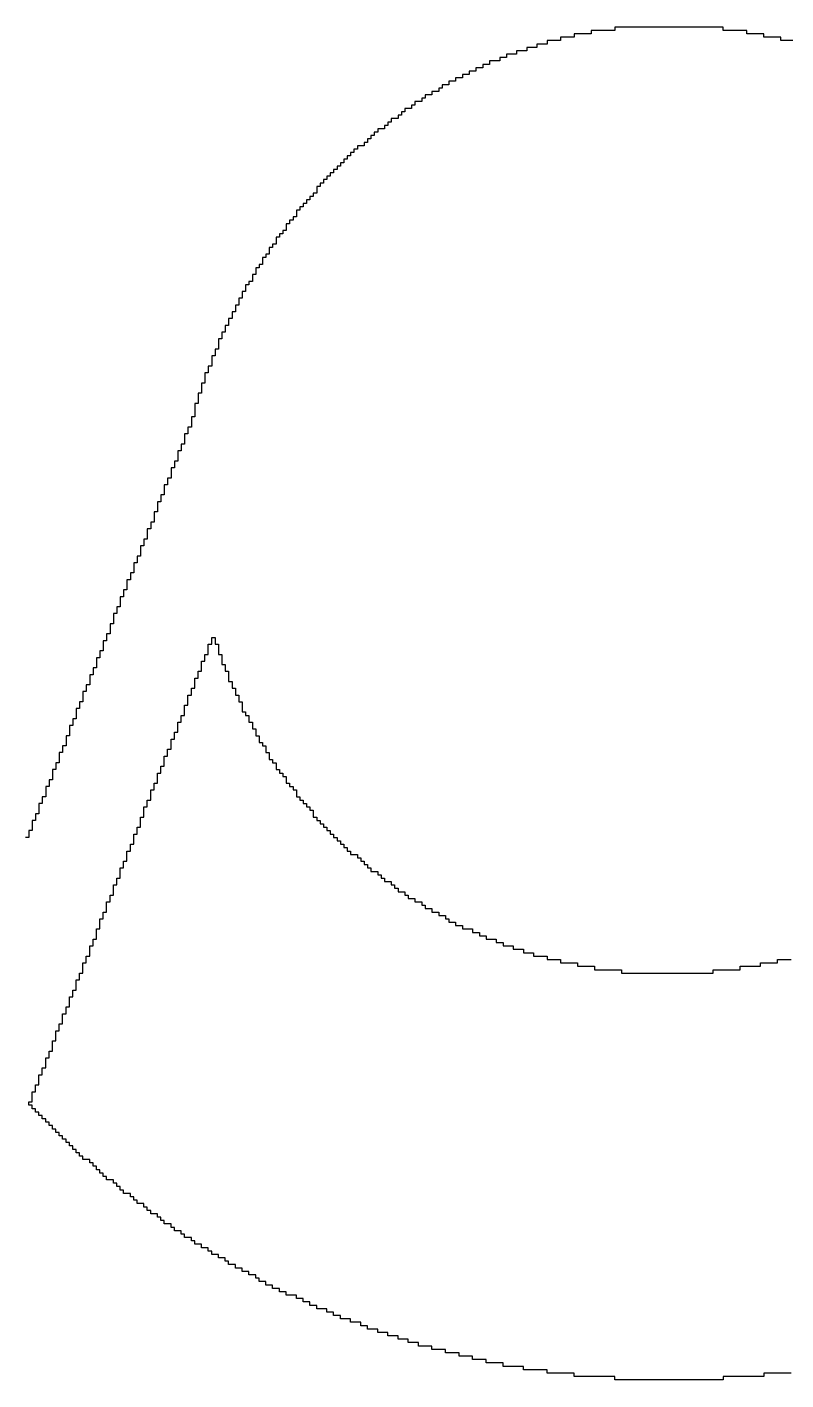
# Model space of a CAD drawing. Header units: millimetres. Extents: x 13 to 345, y 14 to 248.
# Drawn here: x 238.31 to 243.21, y 55.82 to 64.54 of the extents above; entities that cross this region are included whole.
import ezdxf

# ---------------------------------------------------------------- set-up
doc = ezdxf.new("R2010")
doc.units = ezdxf.units.MM

msp = doc.modelspace()

# ---------------------------------------------------------------- linework, layer by layer
at = {"color": 160}
for p, q in [((241.9481, 64.4969), (241.8388, 64.4969)), ((241.8388, 64.4969), (241.8388, 64.475)), ((242.1012, 64.5187), (241.9481, 64.5187)), ((241.9481, 64.5187), (241.9481, 64.4969)), ((242.8009, 64.5406), (242.1012, 64.5406)), ((242.1012, 64.5406), (242.1012, 64.5187)), ((242.8009, 64.5187), (242.8009, 64.5406)), ((242.9539, 64.5187), (242.8009, 64.5187)), ((242.9539, 64.4969), (242.9539, 64.5187)), ((243.0633, 64.4969), (242.9539, 64.4969)), ((243.0633, 64.475), (243.0633, 64.4969)), ((241.5982, 64.4094), (241.5326, 64.4094)), ((241.5326, 64.4094), (241.5326, 64.3875)), ((241.6638, 64.4313), (241.5982, 64.4313)), ((241.5982, 64.4313), (241.5982, 64.4094)), ((241.7513, 64.4531), (241.6638, 64.4531)), ((241.6638, 64.4531), (241.6638, 64.4313)), ((241.8388, 64.475), (241.7513, 64.475)), ((241.7513, 64.475), (241.7513, 64.4531)), ((243.1726, 64.475), (243.0633, 64.475)), ((243.1726, 64.4531), (243.1726, 64.475)), ((243.2601, 64.4531), (243.1726, 64.4531)), ((241.3577, 64.3219), (241.2921, 64.3219)), ((241.2921, 64.3219), (241.2921, 64.3001)), ((241.4014, 64.3438), (241.3577, 64.3438)), ((241.3577, 64.3438), (241.3577, 64.3219)), ((241.467, 64.3657), (241.4014, 64.3657)), ((241.4014, 64.3657), (241.4014, 64.3438)), ((241.5326, 64.3875), (241.467, 64.3875)), ((241.467, 64.3875), (241.467, 64.3657)), ((241.1609, 64.2345), (241.1172, 64.2345)), ((241.1172, 64.2345), (241.1172, 64.2126)), ((241.2046, 64.2563), (241.1609, 64.2563)), ((241.1609, 64.2563), (241.1609, 64.2345)), ((241.2484, 64.2782), (241.2046, 64.2782)), ((241.2046, 64.2782), (241.2046, 64.2563)), ((241.2921, 64.3001), (241.2484, 64.3001)), ((241.2484, 64.3001), (241.2484, 64.2782)), ((240.986, 64.147), (240.9641, 64.147)), ((240.9641, 64.147), (240.9641, 64.1251)), ((241.0297, 64.1689), (240.986, 64.1689)), ((240.986, 64.1689), (240.986, 64.147)), ((241.0734, 64.1907), (241.0297, 64.1907)), ((241.0297, 64.1907), (241.0297, 64.1689)), ((241.1172, 64.2126), (241.0734, 64.2126)), ((241.0734, 64.2126), (241.0734, 64.1907)), ((240.8548, 64.0595), (240.811, 64.0595)), ((240.811, 64.0595), (240.811, 64.0377)), ((240.8766, 64.0814), (240.8548, 64.0814)), ((240.8548, 64.0814), (240.8548, 64.0595)), ((240.9204, 64.1033), (240.8766, 64.1033)), ((240.8766, 64.1033), (240.8766, 64.0814)), ((240.9641, 64.1251), (240.9204, 64.1251)), ((240.9204, 64.1251), (240.9204, 64.1033)), ((240.7236, 63.9721), (240.7017, 63.9721)), ((240.7017, 63.9721), (240.7017, 63.9502)), ((240.7454, 63.9939), (240.7236, 63.9939)), ((240.7236, 63.9939), (240.7236, 63.9721)), ((240.7892, 64.0158), (240.7454, 64.0158)), ((240.7454, 64.0158), (240.7454, 63.9939)), ((240.811, 64.0377), (240.7892, 64.0377)), ((240.7892, 64.0377), (240.7892, 64.0158)), ((240.6142, 63.8846), (240.5705, 63.8846)), ((240.5705, 63.8846), (240.5705, 63.8627)), ((240.6361, 63.9065), (240.6142, 63.9065)), ((240.6142, 63.9065), (240.6142, 63.8846)), ((240.658, 63.9283), (240.6361, 63.9283)), ((240.6361, 63.9283), (240.6361, 63.9065)), ((240.7017, 63.9502), (240.658, 63.9502)), ((240.658, 63.9502), (240.658, 63.9283)), ((240.5049, 63.7971), (240.483, 63.7971)), ((240.483, 63.7971), (240.483, 63.7753)), ((240.5268, 63.819), (240.5049, 63.819)), ((240.5049, 63.819), (240.5049, 63.7971)), ((240.5486, 63.8409), (240.5268, 63.8409)), ((240.5268, 63.8409), (240.5268, 63.819)), ((240.5705, 63.8627), (240.5486, 63.8627)), ((240.5486, 63.8627), (240.5486, 63.8409)), ((240.3956, 63.7097), (240.3737, 63.7097)), ((240.3737, 63.7097), (240.3737, 63.6878)), ((240.4174, 63.7315), (240.3956, 63.7315)), ((240.3956, 63.7315), (240.3956, 63.7097)), ((240.4393, 63.7534), (240.4174, 63.7534)), ((240.4174, 63.7534), (240.4174, 63.7315)), ((240.483, 63.7753), (240.4393, 63.7753)), ((240.4393, 63.7753), (240.4393, 63.7534)), ((240.3081, 63.6222), (240.2862, 63.6222)), ((240.2862, 63.6222), (240.2862, 63.6003)), ((240.33, 63.6441), (240.3081, 63.6441)), ((240.3081, 63.6441), (240.3081, 63.6222)), ((240.3518, 63.6659), (240.33, 63.6659)), ((240.33, 63.6659), (240.33, 63.6441)), ((240.3737, 63.6878), (240.3518, 63.6878)), ((240.3518, 63.6878), (240.3518, 63.6659)), ((240.2207, 63.5347), (240.1988, 63.5347)), ((240.1988, 63.5347), (240.1988, 63.5129)), ((240.2425, 63.5566), (240.2207, 63.5566)), ((240.2207, 63.5566), (240.2207, 63.5347)), ((240.2644, 63.5785), (240.2425, 63.5785)), ((240.2425, 63.5785), (240.2425, 63.5566)), ((240.2862, 63.6003), (240.2644, 63.6003)), ((240.2644, 63.6003), (240.2644, 63.5785)), ((240.155, 63.4473), (240.1332, 63.4473)), ((240.1332, 63.4473), (240.1332, 63.4254)), ((240.1769, 63.4691), (240.155, 63.4691)), ((240.155, 63.4691), (240.155, 63.4473)), ((240.1988, 63.5129), (240.1769, 63.5129)), ((240.1769, 63.5129), (240.1769, 63.4691)), ((240.0676, 63.3598), (240.0457, 63.3598)), ((240.0457, 63.3598), (240.0457, 63.3161)), ((240.0894, 63.3817), (240.0676, 63.3817)), ((240.0676, 63.3817), (240.0676, 63.3598)), ((240.1113, 63.4035), (240.0894, 63.4035)), ((240.0894, 63.4035), (240.0894, 63.3817)), ((240.1332, 63.4254), (240.1113, 63.4254)), ((240.1113, 63.4254), (240.1113, 63.4035)), ((240.002, 63.2723), (239.9801, 63.2723)), ((239.9801, 63.2723), (239.9801, 63.2286)), ((240.0239, 63.2942), (240.002, 63.2942)), ((240.002, 63.2942), (240.002, 63.2723)), ((240.0457, 63.3161), (240.0239, 63.3161)), ((240.0239, 63.3161), (240.0239, 63.2942)), ((239.9364, 63.1849), (239.9145, 63.1849)), ((239.9145, 63.1849), (239.9145, 63.1411)), ((239.9582, 63.2067), (239.9364, 63.2067)), ((239.9364, 63.2067), (239.9364, 63.1849)), ((239.9801, 63.2286), (239.9582, 63.2286)), ((239.9582, 63.2286), (239.9582, 63.2067)), ((239.8926, 63.1193), (239.8708, 63.1193)), ((239.8708, 63.1193), (239.8708, 63.0755)), ((239.9145, 63.1411), (239.8926, 63.1411)), ((239.8926, 63.1411), (239.8926, 63.1193)), ((239.827, 63.0099), (239.8052, 63.0099)), ((239.8052, 63.0099), (239.8052, 62.9881)), ((239.8489, 63.0537), (239.827, 63.0537)), ((239.827, 63.0537), (239.827, 63.0099)), ((239.8708, 63.0755), (239.8489, 63.0755)), ((239.8489, 63.0755), (239.8489, 63.0537)), ((239.7833, 62.9443), (239.7614, 62.9443)), ((239.7614, 62.9443), (239.7614, 62.9006)), ((239.8052, 62.9881), (239.7833, 62.9881)), ((239.7833, 62.9881), (239.7833, 62.9443)), ((239.7177, 62.835), (239.6959, 62.835)), ((239.6959, 62.835), (239.6959, 62.7913)), ((239.7396, 62.8787), (239.7177, 62.8787)), ((239.7177, 62.8787), (239.7177, 62.835)), ((239.7614, 62.9006), (239.7396, 62.9006)), ((239.7396, 62.9006), (239.7396, 62.8787)), ((239.674, 62.7475), (239.6521, 62.7475)), ((239.6521, 62.7475), (239.6521, 62.7038)), ((239.6959, 62.7913), (239.674, 62.7913)), ((239.674, 62.7913), (239.674, 62.7475)), ((239.6302, 62.6601), (239.6084, 62.6601)), ((239.6084, 62.6601), (239.6084, 62.6163)), ((239.6521, 62.7038), (239.6302, 62.7038)), ((239.6302, 62.7038), (239.6302, 62.6601)), ((239.5865, 62.5726), (239.5646, 62.5726)), ((239.5646, 62.5726), (239.5646, 62.5289)), ((239.6084, 62.6163), (239.5865, 62.6163)), ((239.5865, 62.6163), (239.5865, 62.5726)), ((239.5646, 62.5289), (239.5428, 62.5289)), ((239.5428, 62.5289), (239.5428, 62.4633)), ((239.5209, 62.4195), (239.4991, 62.4195)), ((239.4991, 62.4195), (239.4991, 62.3539)), ((239.5428, 62.4633), (239.5209, 62.4633)), ((239.5209, 62.4633), (239.5209, 62.4195)), ((239.4772, 62.3102), (239.4553, 62.3102)), ((239.4553, 62.3102), (239.4553, 62.2446)), ((239.4991, 62.3539), (239.4772, 62.3539)), ((239.4772, 62.3539), (239.4772, 62.3102)), ((239.4553, 62.2446), (239.4334, 62.2446)), ((239.4334, 62.2446), (239.4334, 62.179)), ((239.4334, 62.179), (239.4116, 62.179)), ((239.4116, 62.179), (239.4116, 62.1134)), ((239.4116, 62.1134), (239.3897, 62.1134)), ((239.3897, 62.1134), (239.3897, 62.0259)), ((239.3679, 61.9604), (239.346, 61.9604)), ((239.346, 61.9604), (239.346, 61.9166)), ((239.3897, 62.0259), (239.3679, 62.0259)), ((239.3679, 62.0259), (239.3679, 61.9604)), ((239.346, 61.9166), (239.3241, 61.9166)), ((239.3241, 61.9166), (239.3241, 61.851)), ((239.3023, 61.8073), (239.2804, 61.8073)), ((239.2804, 61.8073), (239.2804, 61.7417)), ((239.3241, 61.851), (239.3023, 61.851)), ((239.3023, 61.851), (239.3023, 61.8073)), ((239.2585, 61.6979), (239.2366, 61.6979)), ((239.2366, 61.6979), (239.2366, 61.6324)), ((239.2804, 61.7417), (239.2585, 61.7417)), ((239.2585, 61.7417), (239.2585, 61.6979)), ((239.2366, 61.6324), (239.2148, 61.6324)), ((239.2148, 61.6324), (239.2148, 61.5886)), ((239.1929, 61.523), (239.1711, 61.523)), ((239.1711, 61.523), (239.1711, 61.4793)), ((239.2148, 61.5886), (239.1929, 61.5886)), ((239.1929, 61.5886), (239.1929, 61.523)), ((239.1711, 61.4793), (239.1492, 61.4793)), ((239.1492, 61.4793), (239.1492, 61.4137)), ((239.1273, 61.3481), (239.1055, 61.3481)), ((239.1055, 61.3481), (239.1055, 61.3044)), ((239.1492, 61.4137), (239.1273, 61.4137)), ((239.1273, 61.4137), (239.1273, 61.3481)), ((239.1055, 61.3044), (239.0836, 61.3044)), ((239.0836, 61.3044), (239.0836, 61.2388)), ((239.0617, 61.195), (239.0399, 61.195)), ((239.0399, 61.195), (239.0399, 61.1294)), ((239.0836, 61.2388), (239.0617, 61.2388)), ((239.0617, 61.2388), (239.0617, 61.195)), ((239.018, 61.0857), (238.9961, 61.0857)), ((238.9961, 61.0857), (238.9961, 61.0201)), ((239.0399, 61.1294), (239.018, 61.1294)), ((239.018, 61.1294), (239.018, 61.0857)), ((238.9961, 61.0201), (238.9743, 61.0201)), ((238.9743, 61.0201), (238.9743, 60.9764)), ((238.9524, 60.9108), (238.9305, 60.9108)), ((238.9305, 60.9108), (238.9305, 60.867)), ((238.9743, 60.9764), (238.9524, 60.9764)), ((238.9524, 60.9764), (238.9524, 60.9108)), ((238.9305, 60.867), (238.9086, 60.867)), ((238.9086, 60.867), (238.9086, 60.8014)), ((238.8868, 60.7577), (238.8649, 60.7577)), ((238.8649, 60.7577), (238.8649, 60.6921)), ((238.9086, 60.8014), (238.8868, 60.8014)), ((238.8868, 60.8014), (238.8868, 60.7577)), ((238.8649, 60.6921), (238.8431, 60.6921)), ((238.8431, 60.6921), (238.8431, 60.6265)), ((238.8212, 60.5828), (238.7993, 60.5828)), ((238.7993, 60.5828), (238.7993, 60.5172)), ((238.8431, 60.6265), (238.8212, 60.6265)), ((238.8212, 60.6265), (238.8212, 60.5828)), ((239.4772, 60.4953), (239.4772, 60.5609)), ((239.4772, 60.5609), (239.4991, 60.5609)), ((239.4991, 60.5609), (239.4991, 60.6046)), ((239.4991, 60.6046), (239.5209, 60.6046)), ((239.5209, 60.6046), (239.5209, 60.5609)), ((239.5209, 60.5609), (239.5428, 60.5609)), ((239.5428, 60.5609), (239.5428, 60.4953)), ((238.7775, 60.4734), (238.7556, 60.4734)), ((238.7556, 60.4734), (238.7556, 60.4078)), ((238.7993, 60.5172), (238.7775, 60.5172)), ((238.7775, 60.5172), (238.7775, 60.4734)), ((239.4553, 60.4516), (239.4553, 60.4953)), ((239.4553, 60.4953), (239.4772, 60.4953)), ((239.5428, 60.4953), (239.5646, 60.4953)), ((239.5646, 60.4953), (239.5646, 60.4297)), ((238.7556, 60.4078), (238.7337, 60.4078)), ((238.7337, 60.4078), (238.7337, 60.3641)), ((239.4116, 60.3422), (239.4116, 60.386)), ((239.4116, 60.386), (239.4334, 60.386)), ((239.4334, 60.386), (239.4334, 60.4516)), ((239.4334, 60.4516), (239.4553, 60.4516)), ((239.5646, 60.4297), (239.5865, 60.4297)), ((239.5865, 60.4297), (239.5865, 60.386)), ((239.5865, 60.386), (239.6084, 60.386)), ((239.6084, 60.386), (239.6084, 60.3204)), ((238.7119, 60.2985), (238.69, 60.2985)), ((238.69, 60.2985), (238.69, 60.2548)), ((238.7337, 60.3641), (238.7119, 60.3641)), ((238.7119, 60.3641), (238.7119, 60.2985)), ((239.3897, 60.2766), (239.3897, 60.3422)), ((239.3897, 60.3422), (239.4116, 60.3422)), ((239.6084, 60.3204), (239.6302, 60.3204)), ((239.6302, 60.3204), (239.6302, 60.2766)), ((238.69, 60.2548), (238.6681, 60.2548)), ((238.6681, 60.2548), (238.6681, 60.1892)), ((239.346, 60.1673), (239.346, 60.2329)), ((239.346, 60.2329), (239.3679, 60.2329)), ((239.3679, 60.2329), (239.3679, 60.2766)), ((239.3679, 60.2766), (239.3897, 60.2766)), ((239.6302, 60.2766), (239.6521, 60.2766)), ((239.6521, 60.2766), (239.6521, 60.2329)), ((239.6521, 60.2329), (239.674, 60.2329)), ((239.674, 60.2329), (239.674, 60.1892)), ((238.6463, 60.1454), (238.6244, 60.1454)), ((238.6244, 60.1454), (238.6244, 60.0798)), ((238.6681, 60.1892), (238.6463, 60.1892)), ((238.6463, 60.1892), (238.6463, 60.1454)), ((239.3241, 60.1017), (239.3241, 60.1673)), ((239.3241, 60.1673), (239.346, 60.1673)), ((239.674, 60.1892), (239.6959, 60.1892)), ((239.6959, 60.1892), (239.6959, 60.1236)), ((239.6959, 60.1236), (239.7177, 60.1236)), ((239.7177, 60.1236), (239.7177, 60.1017)), ((238.6025, 60.0361), (238.5807, 60.0361)), ((238.5807, 60.0361), (238.5807, 59.9705)), ((238.6244, 60.0798), (238.6025, 60.0798)), ((238.6025, 60.0798), (238.6025, 60.0361)), ((239.2804, 59.9924), (239.2804, 60.058)), ((239.2804, 60.058), (239.3023, 60.058)), ((239.3023, 60.058), (239.3023, 60.1017)), ((239.3023, 60.1017), (239.3241, 60.1017)), ((239.7177, 60.1017), (239.7396, 60.1017)), ((239.7396, 60.1017), (239.7396, 60.058)), ((239.7396, 60.058), (239.7614, 60.058)), ((239.7614, 60.058), (239.7614, 60.0142)), ((238.5807, 59.9705), (238.5588, 59.9705)), ((238.5588, 59.9705), (238.5588, 59.9049)), ((239.2366, 59.883), (239.2366, 59.9486)), ((239.2366, 59.9486), (239.2585, 59.9486)), ((239.2585, 59.9486), (239.2585, 59.9924)), ((239.2585, 59.9924), (239.2804, 59.9924)), ((239.7614, 60.0142), (239.7833, 60.0142)), ((239.7833, 60.0142), (239.7833, 59.9705)), ((239.7833, 59.9705), (239.8052, 59.9705)), ((239.8052, 59.9705), (239.8052, 59.9268)), ((238.5369, 59.8612), (238.5151, 59.8612)), ((238.5151, 59.8612), (238.5151, 59.7956)), ((238.5588, 59.9049), (238.5369, 59.9049)), ((238.5369, 59.9049), (238.5369, 59.8612)), ((239.2148, 59.8393), (239.2148, 59.883)), ((239.2148, 59.883), (239.2366, 59.883)), ((239.8052, 59.9268), (239.827, 59.9268)), ((239.827, 59.9268), (239.827, 59.9049)), ((239.827, 59.9049), (239.8489, 59.9049)), ((239.8489, 59.9049), (239.8489, 59.8612)), ((239.8489, 59.8612), (239.8708, 59.8612)), ((239.8708, 59.8612), (239.8708, 59.8174)), ((238.5151, 59.7956), (238.4932, 59.7956)), ((238.4932, 59.7956), (238.4932, 59.7518)), ((239.1711, 59.73), (239.1711, 59.7737)), ((239.1711, 59.7737), (239.1929, 59.7737)), ((239.1929, 59.7737), (239.1929, 59.8393)), ((239.1929, 59.8393), (239.2148, 59.8393)), ((239.8708, 59.8174), (239.8926, 59.8174)), ((239.8926, 59.8174), (239.8926, 59.7956)), ((239.8926, 59.7956), (239.9145, 59.7956)), ((239.9145, 59.7956), (239.9145, 59.7518)), ((238.4713, 59.6862), (238.4495, 59.6862)), ((238.4495, 59.6862), (238.4495, 59.6425)), ((238.4932, 59.7518), (238.4713, 59.7518)), ((238.4713, 59.7518), (238.4713, 59.6862)), ((239.1492, 59.6644), (239.1492, 59.73)), ((239.1492, 59.73), (239.1711, 59.73)), ((239.9145, 59.7518), (239.9364, 59.7518)), ((239.9364, 59.7518), (239.9364, 59.73)), ((239.9364, 59.73), (239.9582, 59.73)), ((239.9582, 59.73), (239.9582, 59.7081)), ((239.9582, 59.7081), (239.9801, 59.7081)), ((239.9801, 59.7081), (239.9801, 59.6644)), ((238.4495, 59.6425), (238.4276, 59.6425)), ((238.4276, 59.6425), (238.4276, 59.5769)), ((239.1055, 59.555), (239.1055, 59.6206)), ((239.1055, 59.6206), (239.1273, 59.6206)), ((239.1273, 59.6206), (239.1273, 59.6644)), ((239.1273, 59.6644), (239.1492, 59.6644)), ((239.9801, 59.6644), (240.002, 59.6644)), ((240.002, 59.6644), (240.002, 59.6425)), ((240.002, 59.6425), (240.0239, 59.6425)), ((240.0239, 59.6425), (240.0239, 59.6206)), ((240.0239, 59.6206), (240.0457, 59.6206)), ((240.0457, 59.6206), (240.0457, 59.5769)), ((238.4057, 59.5332), (238.3839, 59.5332)), ((238.3839, 59.5332), (238.3839, 59.4676)), ((238.4276, 59.5769), (238.4057, 59.5769)), ((238.4057, 59.5769), (238.4057, 59.5332)), ((239.0617, 59.4457), (239.0617, 59.5113)), ((239.0617, 59.5113), (239.0836, 59.5113)), ((239.0836, 59.5113), (239.0836, 59.555)), ((239.0836, 59.555), (239.1055, 59.555)), ((240.0457, 59.5769), (240.0676, 59.5769)), ((240.0676, 59.5769), (240.0676, 59.555)), ((240.0676, 59.555), (240.0894, 59.555)), ((240.0894, 59.555), (240.0894, 59.5332)), ((240.0894, 59.5332), (240.1113, 59.5332)), ((240.1113, 59.5332), (240.1113, 59.5113)), ((240.1113, 59.5113), (240.1332, 59.5113)), ((240.1332, 59.5113), (240.1332, 59.4894)), ((238.362, 59.4238), (238.3401, 59.4238)), ((238.3401, 59.4238), (238.3401, 59.3582)), ((238.3839, 59.4676), (238.362, 59.4676)), ((238.362, 59.4676), (238.362, 59.4238)), ((239.0399, 59.3801), (239.0399, 59.4457)), ((239.0399, 59.4457), (239.0617, 59.4457)), ((240.1332, 59.4894), (240.155, 59.4894)), ((240.155, 59.4894), (240.155, 59.4457)), ((240.155, 59.4457), (240.1769, 59.4457)), ((240.1769, 59.4457), (240.1769, 59.4238)), ((240.1769, 59.4238), (240.1988, 59.4238)), ((240.1988, 59.4238), (240.1988, 59.402)), ((238.3401, 59.3582), (238.3183, 59.3582)), ((238.3183, 59.3582), (238.3183, 59.3145)), ((238.9961, 59.2708), (238.9961, 59.3364)), ((238.9961, 59.3364), (239.018, 59.3364)), ((239.018, 59.3364), (239.018, 59.3801)), ((239.018, 59.3801), (239.0399, 59.3801)), ((240.1988, 59.402), (240.2207, 59.402)), ((240.2207, 59.402), (240.2207, 59.3801)), ((240.2207, 59.3801), (240.2425, 59.3801)), ((240.2425, 59.3801), (240.2425, 59.3582)), ((240.2425, 59.3582), (240.2644, 59.3582)), ((240.2644, 59.3582), (240.2644, 59.3364)), ((240.2644, 59.3364), (240.2862, 59.3364)), ((240.2862, 59.3364), (240.2862, 59.3145)), ((238.3183, 59.3145), (238.2964, 59.3145)), ((238.9743, 59.227), (238.9743, 59.2708)), ((238.9743, 59.2708), (238.9961, 59.2708)), ((240.2862, 59.3145), (240.3081, 59.3145)), ((240.3081, 59.3145), (240.3081, 59.2926)), ((240.3081, 59.2926), (240.33, 59.2926)), ((240.33, 59.2926), (240.33, 59.2708)), ((240.33, 59.2708), (240.3518, 59.2708)), ((240.3518, 59.2708), (240.3518, 59.2489)), ((240.3518, 59.2489), (240.3737, 59.2489)), ((240.3737, 59.2489), (240.3737, 59.227)), ((238.9305, 59.1177), (238.9305, 59.1614)), ((238.9305, 59.1614), (238.9524, 59.1614)), ((238.9524, 59.1614), (238.9524, 59.227)), ((238.9524, 59.227), (238.9743, 59.227)), ((240.3737, 59.227), (240.3956, 59.227)), ((240.3956, 59.227), (240.3956, 59.2052)), ((240.3956, 59.2052), (240.4393, 59.2052)), ((240.4393, 59.2052), (240.4393, 59.1833)), ((240.4393, 59.1833), (240.4612, 59.1833)), ((240.4612, 59.1833), (240.4612, 59.1614)), ((240.4612, 59.1614), (240.483, 59.1614)), ((240.483, 59.1614), (240.483, 59.1396)), ((238.9086, 59.0521), (238.9086, 59.1177)), ((238.9086, 59.1177), (238.9305, 59.1177)), ((240.483, 59.1396), (240.5049, 59.1396)), ((240.5049, 59.1396), (240.5049, 59.1177)), ((240.5049, 59.1177), (240.5268, 59.1177)), ((240.5268, 59.1177), (240.5268, 59.0958)), ((240.5268, 59.0958), (240.5705, 59.0958)), ((240.5705, 59.0958), (240.5705, 59.074)), ((240.5705, 59.074), (240.5924, 59.074)), ((240.5924, 59.074), (240.5924, 59.0521)), ((238.8649, 58.9428), (238.8649, 59.0084)), ((238.8649, 59.0084), (238.8868, 59.0084)), ((238.8868, 59.0084), (238.8868, 59.0521)), ((238.8868, 59.0521), (238.9086, 59.0521)), ((240.5924, 59.0521), (240.6142, 59.0521)), ((240.6142, 59.0521), (240.6142, 59.0302)), ((240.6142, 59.0302), (240.658, 59.0302)), ((240.658, 59.0302), (240.658, 59.0084)), ((240.658, 59.0084), (240.6798, 59.0084)), ((240.6798, 59.0084), (240.6798, 58.9865)), ((240.6798, 58.9865), (240.7017, 58.9865)), ((240.7017, 58.9865), (240.7017, 58.9646)), ((238.8212, 58.8334), (238.8212, 58.899)), ((238.8212, 58.899), (238.8431, 58.899)), ((238.8431, 58.899), (238.8431, 58.9428)), ((238.8431, 58.9428), (238.8649, 58.9428)), ((240.7017, 58.9646), (240.7454, 58.9646)), ((240.7454, 58.9646), (240.7454, 58.9428)), ((240.7454, 58.9428), (240.7673, 58.9428)), ((240.7673, 58.9428), (240.7673, 58.9209)), ((240.7673, 58.9209), (240.811, 58.9209)), ((240.811, 58.9209), (240.811, 58.899)), ((240.811, 58.899), (240.8329, 58.899)), ((240.8329, 58.899), (240.8548, 58.899)), ((240.8548, 58.899), (240.8548, 58.8772)), ((238.7993, 58.7897), (238.7993, 58.8334)), ((238.7993, 58.8334), (238.8212, 58.8334)), ((240.8548, 58.8772), (240.8766, 58.8772)), ((240.8766, 58.8772), (240.8766, 58.8553)), ((240.8766, 58.8553), (240.9204, 58.8553)), ((240.9204, 58.8553), (240.9204, 58.8334)), ((240.9204, 58.8334), (240.9641, 58.8334)), ((240.9641, 58.8334), (240.9641, 58.8116)), ((240.9641, 58.8116), (241.0078, 58.8116)), ((241.0078, 58.8116), (241.0078, 58.7897)), ((238.7556, 58.6585), (238.7556, 58.7241)), ((238.7556, 58.7241), (238.7775, 58.7241)), ((238.7775, 58.7241), (238.7775, 58.7897)), ((238.7775, 58.7897), (238.7993, 58.7897)), ((241.0078, 58.7897), (241.0297, 58.7897)), ((241.0297, 58.7897), (241.0297, 58.7678)), ((241.0297, 58.7678), (241.0734, 58.7678)), ((241.0734, 58.7678), (241.0734, 58.746)), ((241.0734, 58.746), (241.1172, 58.746)), ((241.1172, 58.746), (241.1172, 58.7241)), ((241.1172, 58.7241), (241.1828, 58.7241)), ((241.1828, 58.7241), (241.1828, 58.7022)), ((238.7337, 58.6148), (238.7337, 58.6585)), ((238.7337, 58.6585), (238.7556, 58.6585)), ((241.1828, 58.7022), (241.2265, 58.7022)), ((241.2265, 58.7022), (241.2265, 58.6804)), ((241.2265, 58.6804), (241.2702, 58.6804)), ((241.2702, 58.6804), (241.2702, 58.6585)), ((241.2702, 58.6585), (241.3358, 58.6585)), ((241.3358, 58.6585), (241.3358, 58.6366)), ((241.3358, 58.6366), (241.3796, 58.6366)), ((241.3796, 58.6366), (241.3796, 58.6148)), ((238.69, 58.5054), (238.69, 58.5492)), ((238.69, 58.5492), (238.7119, 58.5492)), ((238.7119, 58.5492), (238.7119, 58.6148)), ((238.7119, 58.6148), (238.7337, 58.6148)), ((241.3796, 58.6148), (241.4452, 58.6148)), ((241.4452, 58.6148), (241.4452, 58.5929)), ((241.4452, 58.5929), (241.5108, 58.5929)), ((241.5108, 58.5929), (241.5108, 58.571)), ((241.5108, 58.571), (241.5764, 58.571)), ((241.5764, 58.571), (241.5764, 58.5492)), ((241.5764, 58.5492), (241.6638, 58.5492)), ((241.6638, 58.5492), (241.6638, 58.5273)), ((238.6681, 58.4398), (238.6681, 58.5054)), ((238.6681, 58.5054), (238.69, 58.5054)), ((241.6638, 58.5273), (241.7513, 58.5273)), ((241.7513, 58.5273), (241.7513, 58.5054)), ((241.7513, 58.5054), (241.8606, 58.5054)), ((241.8606, 58.5054), (241.8606, 58.4836)), ((241.8606, 58.4836), (241.97, 58.4836)), ((241.97, 58.4836), (241.97, 58.4617)), ((241.97, 58.4617), (242.1449, 58.4617)), ((242.1449, 58.4617), (242.1449, 58.4398)), ((242.7353, 58.4398), (242.7353, 58.4617)), ((242.7353, 58.4617), (242.9102, 58.4617)), ((242.9102, 58.4617), (242.9102, 58.4836)), ((242.9102, 58.4836), (243.0414, 58.4836)), ((243.0414, 58.4836), (243.0414, 58.5054)), ((243.0414, 58.5054), (243.1507, 58.5054)), ((243.1507, 58.5054), (243.1507, 58.5273)), ((243.1507, 58.5273), (243.2382, 58.5273)), ((238.6244, 58.3305), (238.6244, 58.3961)), ((238.6244, 58.3961), (238.6463, 58.3961)), ((238.6463, 58.3961), (238.6463, 58.4398)), ((238.6463, 58.4398), (238.6681, 58.4398)), ((242.1449, 58.4398), (242.7353, 58.4398)), ((238.5807, 58.2212), (238.5807, 58.2868)), ((238.5807, 58.2868), (238.6025, 58.2868)), ((238.6025, 58.2868), (238.6025, 58.3305)), ((238.6025, 58.3305), (238.6244, 58.3305)), ((238.5588, 58.1774), (238.5588, 58.2212)), ((238.5588, 58.2212), (238.5807, 58.2212)), ((238.5151, 58.0681), (238.5151, 58.1118)), ((238.5151, 58.1118), (238.5369, 58.1118)), ((238.5369, 58.1118), (238.5369, 58.1774)), ((238.5369, 58.1774), (238.5588, 58.1774)), ((238.4932, 58.0025), (238.4932, 58.0681)), ((238.4932, 58.0681), (238.5151, 58.0681)), ((238.4495, 57.8932), (238.4495, 57.9369)), ((238.4495, 57.9369), (238.4713, 57.9369)), ((238.4713, 57.9369), (238.4713, 58.0025)), ((238.4713, 58.0025), (238.4932, 58.0025)), ((238.4276, 57.8276), (238.4276, 57.8932)), ((238.4276, 57.8932), (238.4495, 57.8932)), ((238.3839, 57.7183), (238.3839, 57.7838)), ((238.3839, 57.7838), (238.4057, 57.7838)), ((238.4057, 57.7838), (238.4057, 57.8276)), ((238.4057, 57.8276), (238.4276, 57.8276)), ((238.3401, 57.6089), (238.3401, 57.6745)), ((238.3401, 57.6745), (238.362, 57.6745)), ((238.362, 57.6745), (238.362, 57.7183)), ((238.362, 57.7183), (238.3839, 57.7183)), ((238.3183, 57.5871), (238.3183, 57.6089)), ((238.3183, 57.6089), (238.3401, 57.6089)), ((238.3401, 57.5871), (238.3183, 57.5871)), ((238.3401, 57.5652), (238.3401, 57.5871)), ((238.362, 57.5652), (238.3401, 57.5652)), ((238.362, 57.5433), (238.362, 57.5652)), ((238.3839, 57.5433), (238.362, 57.5433)), ((238.3839, 57.5215), (238.3839, 57.5433)), ((238.4057, 57.5215), (238.3839, 57.5215)), ((238.4057, 57.4996), (238.4057, 57.5215)), ((238.4276, 57.4996), (238.4057, 57.4996)), ((238.4276, 57.4777), (238.4276, 57.4996)), ((238.4495, 57.4777), (238.4276, 57.4777)), ((238.4495, 57.4558), (238.4495, 57.4777)), ((238.4713, 57.4558), (238.4495, 57.4558)), ((238.4713, 57.434), (238.4713, 57.4558)), ((238.4932, 57.434), (238.4713, 57.434)), ((238.4932, 57.4121), (238.4932, 57.434)), ((238.5151, 57.4121), (238.4932, 57.4121)), ((238.5151, 57.3903), (238.5151, 57.4121)), ((238.5369, 57.3903), (238.5151, 57.3903)), ((238.5369, 57.3684), (238.5369, 57.3903)), ((238.5588, 57.3684), (238.5369, 57.3684)), ((238.5588, 57.3465), (238.5588, 57.3684)), ((238.5807, 57.3465), (238.5588, 57.3465)), ((238.5807, 57.3247), (238.5807, 57.3465)), ((238.6025, 57.3247), (238.5807, 57.3247)), ((238.6025, 57.3028), (238.6025, 57.3247)), ((238.6244, 57.3028), (238.6025, 57.3028)), ((238.6244, 57.2809), (238.6244, 57.3028)), ((238.6463, 57.2809), (238.6244, 57.2809)), ((238.6463, 57.2591), (238.6463, 57.2809)), ((238.6681, 57.2591), (238.6463, 57.2591)), ((238.6681, 57.2372), (238.6681, 57.2591)), ((238.7119, 57.2372), (238.6681, 57.2372)), ((238.7119, 57.2153), (238.7119, 57.2372)), ((238.7337, 57.2153), (238.7119, 57.2153)), ((238.7337, 57.1935), (238.7337, 57.2153)), ((238.7556, 57.1935), (238.7337, 57.1935)), ((238.7556, 57.1716), (238.7556, 57.1935)), ((238.7775, 57.1716), (238.7556, 57.1716)), ((238.7775, 57.1497), (238.7775, 57.1716)), ((238.7993, 57.1497), (238.7775, 57.1497)), ((238.7993, 57.1279), (238.7993, 57.1497)), ((238.8212, 57.1279), (238.7993, 57.1279)), ((238.8212, 57.106), (238.8212, 57.1279)), ((238.8649, 57.106), (238.8212, 57.106)), ((238.8649, 57.0841), (238.8649, 57.106)), ((238.8868, 57.0841), (238.8649, 57.0841)), ((238.8868, 57.0623), (238.8868, 57.0841)), ((238.9086, 57.0623), (238.8868, 57.0623)), ((238.9086, 57.0404), (238.9086, 57.0623)), ((238.9305, 57.0404), (238.9086, 57.0404)), ((238.9305, 57.0185), (238.9305, 57.0404)), ((238.9743, 57.0185), (238.9305, 57.0185)), ((238.9743, 56.9967), (238.9743, 57.0185)), ((238.9961, 56.9967), (238.9743, 56.9967)), ((238.9961, 56.9748), (238.9961, 56.9967)), ((239.018, 56.9748), (238.9961, 56.9748)), ((239.018, 56.9529), (239.018, 56.9748)), ((239.0617, 56.9529), (239.018, 56.9529)), ((239.0617, 56.9311), (239.0617, 56.9529)), ((239.0836, 56.9311), (239.0617, 56.9311)), ((239.0836, 56.9092), (239.0836, 56.9311)), ((239.1055, 56.9092), (239.0836, 56.9092)), ((239.1055, 56.8873), (239.1055, 56.9092)), ((239.1492, 56.8873), (239.1055, 56.8873)), ((239.1492, 56.8655), (239.1492, 56.8873)), ((239.1711, 56.8655), (239.1492, 56.8655)), ((239.1711, 56.8436), (239.1711, 56.8655)), ((239.1929, 56.8436), (239.1711, 56.8436)), ((239.1929, 56.8217), (239.1929, 56.8436)), ((239.2366, 56.8217), (239.1929, 56.8217)), ((239.2366, 56.7999), (239.2366, 56.8217)), ((239.2585, 56.7999), (239.2366, 56.7999)), ((239.2585, 56.778), (239.2585, 56.7999)), ((239.3023, 56.778), (239.2585, 56.778)), ((239.3023, 56.7561), (239.3023, 56.778)), ((239.3241, 56.7561), (239.3023, 56.7561)), ((239.3241, 56.7343), (239.3241, 56.7561)), ((239.3679, 56.7343), (239.3241, 56.7343)), ((239.3679, 56.7124), (239.3679, 56.7343)), ((239.3897, 56.7124), (239.3679, 56.7124)), ((239.3897, 56.6905), (239.3897, 56.7124)), ((239.4334, 56.6905), (239.3897, 56.6905)), ((239.4334, 56.6687), (239.4334, 56.6905)), ((239.4772, 56.6687), (239.4334, 56.6687)), ((239.4772, 56.6468), (239.4772, 56.6687)), ((239.4991, 56.6468), (239.4772, 56.6468)), ((239.4991, 56.6249), (239.4991, 56.6468)), ((239.5428, 56.6249), (239.4991, 56.6249)), ((239.5428, 56.6031), (239.5428, 56.6249)), ((239.5865, 56.6031), (239.5428, 56.6031)), ((239.5865, 56.5812), (239.5865, 56.6031)), ((239.6084, 56.5812), (239.5865, 56.5812)), ((239.6084, 56.5593), (239.6084, 56.5812)), ((239.6521, 56.5593), (239.6084, 56.5593)), ((239.6521, 56.5375), (239.6521, 56.5593)), ((239.6959, 56.5375), (239.6521, 56.5375)), ((239.6959, 56.5156), (239.6959, 56.5375)), ((239.7396, 56.5156), (239.6959, 56.5156)), ((239.7396, 56.4937), (239.7396, 56.5156)), ((239.7833, 56.4937), (239.7396, 56.4937)), ((239.7833, 56.4719), (239.7833, 56.4937)), ((239.8052, 56.4719), (239.7833, 56.4719)), ((239.8052, 56.45), (239.8052, 56.4719)), ((239.8489, 56.45), (239.8052, 56.45)), ((239.8489, 56.4281), (239.8489, 56.45)), ((239.8926, 56.4281), (239.8489, 56.4281)), ((239.8926, 56.4063), (239.8926, 56.4281)), ((239.9364, 56.4063), (239.8926, 56.4063)), ((239.9364, 56.3844), (239.9364, 56.4063)), ((239.9801, 56.3844), (239.9364, 56.3844)), ((239.9801, 56.3625), (239.9801, 56.3844)), ((240.0457, 56.3625), (239.9801, 56.3625)), ((240.0457, 56.3407), (240.0457, 56.3625)), ((240.0894, 56.3407), (240.0457, 56.3407)), ((240.0894, 56.3188), (240.0894, 56.3407)), ((240.1332, 56.3188), (240.0894, 56.3188)), ((240.1332, 56.2969), (240.1332, 56.3188)), ((240.1769, 56.2969), (240.1332, 56.2969)), ((240.1769, 56.2751), (240.1769, 56.2969)), ((240.2425, 56.2751), (240.1769, 56.2751)), ((240.2425, 56.2532), (240.2425, 56.2751)), ((240.2862, 56.2532), (240.2425, 56.2532)), ((240.2862, 56.2313), (240.2862, 56.2532)), ((240.33, 56.2313), (240.2862, 56.2313)), ((240.33, 56.2095), (240.33, 56.2313)), ((240.3956, 56.2095), (240.33, 56.2095)), ((240.3956, 56.1876), (240.3956, 56.2095)), ((240.4612, 56.1876), (240.3956, 56.1876)), ((240.4612, 56.1657), (240.4612, 56.1876)), ((240.5049, 56.1657), (240.4612, 56.1657)), ((240.5049, 56.1439), (240.5049, 56.1657)), ((240.5705, 56.1439), (240.5049, 56.1439)), ((240.5705, 56.122), (240.5705, 56.1439)), ((240.6361, 56.122), (240.5705, 56.122)), ((240.6361, 56.1001), (240.6361, 56.122)), ((240.7017, 56.1001), (240.6361, 56.1001)), ((240.7017, 56.0783), (240.7017, 56.1001)), ((240.7673, 56.0783), (240.7017, 56.0783)), ((240.7673, 56.0564), (240.7673, 56.0783)), ((240.8329, 56.0564), (240.7673, 56.0564)), ((240.8329, 56.0345), (240.8329, 56.0564)), ((240.9204, 56.0345), (240.8329, 56.0345)), ((240.9204, 56.0127), (240.9204, 56.0345)), ((241.0078, 56.0127), (240.9204, 56.0127)), ((241.0078, 55.9908), (241.0078, 56.0127)), ((241.0953, 55.9908), (241.0078, 55.9908)), ((241.0953, 55.9689), (241.0953, 55.9908)), ((241.1828, 55.9689), (241.0953, 55.9689)), ((241.1828, 55.9471), (241.1828, 55.9689)), ((241.2702, 55.9471), (241.1828, 55.9471)), ((241.2702, 55.9252), (241.2702, 55.9471)), ((241.3796, 55.9252), (241.2702, 55.9252)), ((241.3796, 55.9033), (241.3796, 55.9252)), ((241.5108, 55.9033), (241.3796, 55.9033)), ((241.5108, 55.8815), (241.5108, 55.9033)), ((241.6638, 55.8815), (241.5108, 55.8815)), ((241.6638, 55.8596), (241.6638, 55.8815)), ((241.8388, 55.8596), (241.6638, 55.8596)), ((241.8388, 55.8377), (241.8388, 55.8596)), ((243.2382, 55.8596), (243.0633, 55.8596)), ((243.0633, 55.8596), (243.0633, 55.8377)), ((242.1012, 55.8377), (241.8388, 55.8377)), ((242.1012, 55.8159), (242.1012, 55.8377)), ((242.8009, 55.8159), (242.1012, 55.8159)), ((243.0633, 55.8377), (242.8009, 55.8377)), ((242.8009, 55.8377), (242.8009, 55.8159))]:
    msp.add_line(p, q, dxfattribs=at)

doc.saveas('drawing.dxf')
